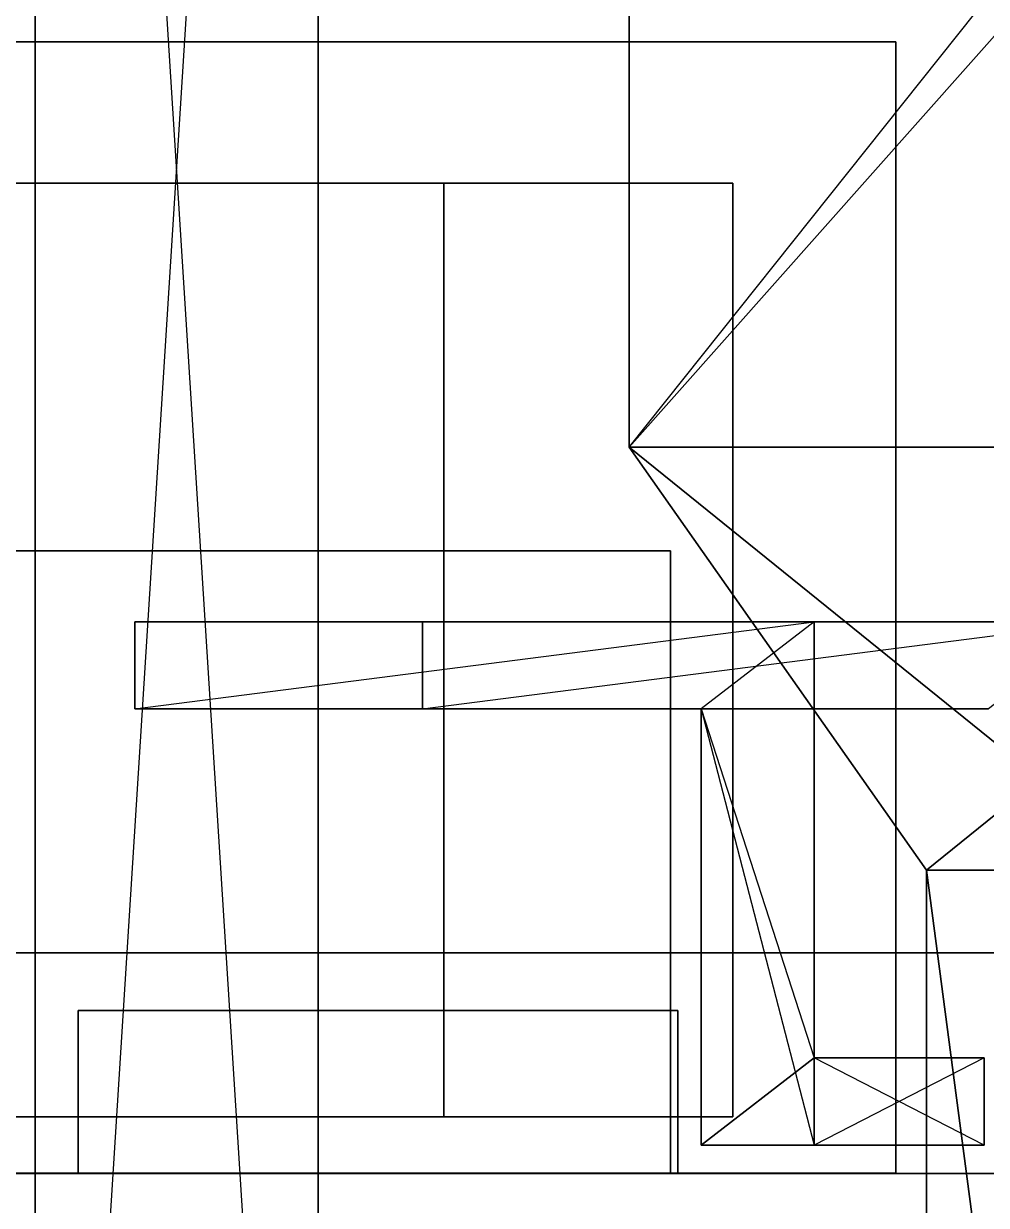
# Model space of a CAD drawing. Extents: x -2.5 to 50.3, y -2 to 6.5.
# Drawn here: x 7.857 to 9.558, y 0.443 to 2.532 of the extents above; entities that cross this region are included whole.
import ezdxf

# ---------------------------------------------------------------- set-up
doc = ezdxf.new("R2010")
doc.units = 0
doc.layers.add('UB3D', color=1, linetype='CONTINUOUS')

msp = doc.modelspace()

# ---------------------------------------------------------------- linework, layer by layer
at = {"layer": 'UB3D', "color": 254}
for points in [[(7.878, -1.683333, -41.906), (8.378, -1.683333, -41.906), (7.878, 6.233333, -41.906)], [(8.378, -1.683333, -41.906), (7.878, 6.233333, -41.906), (8.378, 6.233333, -41.906)], [(8.378, -1.683333, -41.406), (7.878, -1.683333, -41.406), (8.378, 6.233333, -41.406)], [(7.878, -1.683333, -41.406), (8.378, 6.233333, -41.406), (7.878, 6.233333, -41.406)], [(7.878, -1.683333, -41.406), (7.878, -1.683333, -41.906), (7.878, 6.233333, -41.406)], [(7.878, -1.683333, -41.906), (7.878, 6.233333, -41.406), (7.878, 6.233333, -41.906)], [(7.878, -1.683333, -44.446), (8.378, -1.683333, -44.446), (7.878, 6.233333, -44.446)], [(8.378, -1.683333, -44.446), (7.878, 6.233333, -44.446), (8.378, 6.233333, -44.446)], [(8.378, -1.683333, -43.946), (7.878, -1.683333, -43.946), (8.378, 6.233333, -43.946)], [(7.878, -1.683333, -43.946), (8.378, 6.233333, -43.946), (7.878, 6.233333, -43.946)], [(7.878, -1.683333, -43.946), (7.878, -1.683333, -44.446), (7.878, 6.233333, -43.946)], [(7.878, -1.683333, -44.446), (7.878, 6.233333, -43.946), (7.878, 6.233333, -44.446)], [(8.378, -1.683333, -41.906), (8.378, -1.683333, -41.406), (8.378, 6.233333, -41.906)], [(8.378, -1.683333, -41.406), (8.378, 6.233333, -41.906), (8.378, 6.233333, -41.406)], [(8.378, -1.683333, -44.446), (8.378, -1.683333, -43.946), (8.378, 6.233333, -44.446)], [(8.378, -1.683333, -43.946), (8.378, 6.233333, -44.446), (8.378, 6.233333, -43.946)], [(8.927, 1.783375, -51.716), (10.377, 1.783375, -51.716), (8.927, 3.605, -51.716)], [(10.377, 1.783375, -51.716), (8.927, 3.605, -51.716), (10.377, 3.605, -51.716)], [(8.927, 1.783375, -51.716), (8.927, 3.418166, -51.916), (8.927, 3.605, -51.716)], [(10.377, 1.783375, -59.536), (8.927, 1.783375, -59.536), (10.377, 3.605, -59.536)], [(8.927, 1.783375, -59.536), (10.377, 3.605, -59.536), (8.927, 3.605, -59.536)], [(8.927, 1.783375, -59.536), (8.927, 1.783375, -59.336), (8.927, 3.605, -59.536)], [(8.927, 1.783375, -59.336), (8.927, 3.605, -59.536), (8.927, 3.418166, -59.336)], [(8.927, 3.418166, -51.916), (10.377, 3.418166, -51.916), (8.927, 1.783375, -51.916)], [(10.377, 3.418166, -51.916), (8.927, 1.783375, -51.916), (10.377, 1.783375, -51.916)], [(8.927, 1.783375, -51.916), (8.927, 1.783375, -51.716), (8.927, 3.418166, -51.916)], [(10.377, 3.418166, -59.336), (8.927, 3.418166, -59.336), (10.377, 1.783375, -59.336)], [(8.927, 3.418166, -59.336), (10.377, 1.783375, -59.336), (8.927, 1.783375, -59.336)], [(9.452, 1.036041, -51.716), (9.852, 1.036041, -51.716), (8.927, 1.783375, -51.716)], [(9.852, 1.036041, -51.716), (8.927, 1.783375, -51.716), (10.377, 1.783375, -51.716)], [(8.927, 1.783375, -51.916), (10.377, 1.783375, -51.916), (9.452, 1.036041, -51.916)], [(9.452, 1.036041, -51.916), (9.452, 1.036041, -51.716), (8.927, 1.783375, -51.916)], [(9.452, 1.036041, -51.716), (8.927, 1.783375, -51.916), (8.927, 1.783375, -51.716)], [(9.452, 1.036041, -59.536), (10.377, 1.783375, -59.536), (8.927, 1.783375, -59.536)], [(10.377, 1.783375, -59.336), (8.927, 1.783375, -59.336), (9.852, 1.036041, -59.336)], [(8.927, 1.783375, -59.336), (9.852, 1.036041, -59.336), (9.452, 1.036041, -59.336)], [(9.452, 1.036041, -59.536), (9.452, 1.036041, -59.336), (8.927, 1.783375, -59.536)], [(9.452, 1.036041, -59.336), (8.927, 1.783375, -59.536), (8.927, 1.783375, -59.336)], [(10.377, 1.783375, -51.916), (9.452, 1.036041, -51.916), (9.852, 1.036041, -51.916)], [(9.852, 1.036041, -59.536), (9.452, 1.036041, -59.536), (10.377, 1.783375, -59.536)], [(8.054, 1.320833, -5.559999), (8.054, 1.320833, -5.108001), (8.054, 1.475, -5.559999)], [(8.054, 1.320833, -5.108001), (8.054, 1.475, -5.559999), (8.054, 1.475, -5.108001)], [(8.054, 1.475, -5.559999), (8.054, 1.475, -5.108001), (9.254, 1.475, -5.559999)], [(8.054, 1.475, -5.108001), (9.254, 1.475, -5.559999), (9.254, 1.475, -5.108001)], [(9.254, 1.475, -5.559999), (9.054, 1.320833, -5.559999), (8.054, 1.320833, -5.559999)], [(9.054, 1.320833, -5.559999), (8.054, 1.320833, -5.559999), (9.254, 1.475, -5.559999)], [(8.054, 1.320833, -5.559999), (9.254, 1.475, -5.559999), (8.054, 1.475, -5.559999)], [(9.254, 1.475, -5.559999), (8.054, 1.475, -5.559999), (8.054, 1.320833, -5.559999)], [(9.254, 1.475, -5.108001), (9.054, 1.320833, -5.108001), (8.054, 1.320833, -5.108001)], [(9.054, 1.320833, -5.108001), (8.054, 1.320833, -5.108001), (9.254, 1.475, -5.108001)], [(8.054, 1.320833, -5.108001), (9.254, 1.475, -5.108001), (8.054, 1.475, -5.108001)], [(9.254, 1.475, -5.108001), (8.054, 1.475, -5.108001), (8.054, 1.320833, -5.108001)], [(8.054, 1.320833, -6.829999), (8.054, 1.320833, -6.378001), (8.054, 1.475, -6.829999)], [(8.054, 1.320833, -6.378001), (8.054, 1.475, -6.829999), (8.054, 1.475, -6.378001)], [(8.054, 1.475, -6.829999), (8.054, 1.475, -6.378001), (9.254, 1.475, -6.829999)], [(8.054, 1.475, -6.378001), (9.254, 1.475, -6.829999), (9.254, 1.475, -6.378001)], [(9.254, 1.475, -6.829999), (9.054, 1.320833, -6.829999), (8.054, 1.320833, -6.829999)], [(9.054, 1.320833, -6.829999), (8.054, 1.320833, -6.829999), (9.254, 1.475, -6.829999)], [(8.054, 1.320833, -6.829999), (9.254, 1.475, -6.829999), (8.054, 1.475, -6.829999)], [(9.254, 1.475, -6.829999), (8.054, 1.475, -6.829999), (8.054, 1.320833, -6.829999)], [(9.254, 1.475, -6.378001), (9.054, 1.320833, -6.378001), (8.054, 1.320833, -6.378001)], [(9.054, 1.320833, -6.378001), (8.054, 1.320833, -6.378001), (9.254, 1.475, -6.378001)], [(8.054, 1.320833, -6.378001), (9.254, 1.475, -6.378001), (8.054, 1.475, -6.378001)], [(9.254, 1.475, -6.378001), (8.054, 1.475, -6.378001), (8.054, 1.320833, -6.378001)], [(8.054, 1.320833, -8.099999), (8.054, 1.320833, -7.648001), (8.054, 1.475, -8.099999)], [(8.054, 1.320833, -7.648001), (8.054, 1.475, -8.099999), (8.054, 1.475, -7.648001)], [(8.054, 1.475, -8.099999), (8.054, 1.475, -7.648001), (9.254, 1.475, -8.099999)], [(8.054, 1.475, -7.648001), (9.254, 1.475, -8.099999), (9.254, 1.475, -7.648001)], [(9.254, 1.475, -8.099999), (9.054, 1.320833, -8.099999), (8.054, 1.320833, -8.099999)], [(9.054, 1.320833, -8.099999), (8.054, 1.320833, -8.099999), (9.254, 1.475, -8.099999)], [(8.054, 1.320833, -8.099999), (9.254, 1.475, -8.099999), (8.054, 1.475, -8.099999)], [(9.254, 1.475, -8.099999), (8.054, 1.475, -8.099999), (8.054, 1.320833, -8.099999)], [(9.254, 1.475, -7.648001), (9.054, 1.320833, -7.648001), (8.054, 1.320833, -7.648001)], [(9.054, 1.320833, -7.648001), (8.054, 1.320833, -7.648001), (9.254, 1.475, -7.648001)], [(8.054, 1.320833, -7.648001), (9.254, 1.475, -7.648001), (8.054, 1.475, -7.648001)], [(9.254, 1.475, -7.648001), (8.054, 1.475, -7.648001), (8.054, 1.320833, -7.648001)], [(8.054, 1.320833, -9.369999), (8.054, 1.320833, -8.918001), (8.054, 1.475, -9.369999)], [(8.054, 1.320833, -8.918001), (8.054, 1.475, -9.369999), (8.054, 1.475, -8.918001)], [(8.054, 1.475, -9.369999), (8.054, 1.475, -8.918001), (9.254, 1.475, -9.369999)], [(8.054, 1.475, -8.918001), (9.254, 1.475, -9.369999), (9.254, 1.475, -8.918001)], [(9.254, 1.475, -9.369999), (9.054, 1.320833, -9.369999), (8.054, 1.320833, -9.369999)], [(9.054, 1.320833, -9.369999), (8.054, 1.320833, -9.369999), (9.254, 1.475, -9.369999)], [(8.054, 1.320833, -9.369999), (9.254, 1.475, -9.369999), (8.054, 1.475, -9.369999)], [(9.254, 1.475, -9.369999), (8.054, 1.475, -9.369999), (8.054, 1.320833, -9.369999)], [(9.254, 1.475, -8.918001), (9.054, 1.320833, -8.918001), (8.054, 1.320833, -8.918001)], [(9.054, 1.320833, -8.918001), (8.054, 1.320833, -8.918001), (9.254, 1.475, -8.918001)], [(8.054, 1.320833, -8.918001), (9.254, 1.475, -8.918001), (8.054, 1.475, -8.918001)], [(9.254, 1.475, -8.918001), (8.054, 1.475, -8.918001), (8.054, 1.320833, -8.918001)], [(8.054, 1.320833, -10.639999), (8.054, 1.320833, -10.188001), (8.054, 1.475, -10.639999)], [(8.054, 1.320833, -10.188001), (8.054, 1.475, -10.639999), (8.054, 1.475, -10.188001)], [(8.054, 1.475, -10.639999), (8.054, 1.475, -10.188001), (9.254, 1.475, -10.639999)], [(8.054, 1.475, -10.188001), (9.254, 1.475, -10.639999), (9.254, 1.475, -10.188001)], [(9.254, 1.475, -10.639999), (9.054, 1.320833, -10.639999), (8.054, 1.320833, -10.639999)], [(9.054, 1.320833, -10.639999), (8.054, 1.320833, -10.639999), (9.254, 1.475, -10.639999)], [(8.054, 1.320833, -10.639999), (9.254, 1.475, -10.639999), (8.054, 1.475, -10.639999)], [(9.254, 1.475, -10.639999), (8.054, 1.475, -10.639999), (8.054, 1.320833, -10.639999)], [(9.254, 1.475, -10.188001), (9.054, 1.320833, -10.188001), (8.054, 1.320833, -10.188001)], [(9.054, 1.320833, -10.188001), (8.054, 1.320833, -10.188001), (9.254, 1.475, -10.188001)], [(8.054, 1.320833, -10.188001), (9.254, 1.475, -10.188001), (8.054, 1.475, -10.188001)], [(9.254, 1.475, -10.188001), (8.054, 1.475, -10.188001), (8.054, 1.320833, -10.188001)], [(8.054, 1.320833, -11.909999), (8.054, 1.320833, -11.458001), (8.054, 1.475, -11.909999)], [(8.054, 1.320833, -11.458001), (8.054, 1.475, -11.909999), (8.054, 1.475, -11.458001)], [(8.054, 1.475, -11.909999), (8.054, 1.475, -11.458001), (9.254, 1.475, -11.909999)], [(8.054, 1.475, -11.458001), (9.254, 1.475, -11.909999), (9.254, 1.475, -11.458001)], [(9.254, 1.475, -11.909999), (9.054, 1.320833, -11.909999), (8.054, 1.320833, -11.909999)], [(9.054, 1.320833, -11.909999), (8.054, 1.320833, -11.909999), (9.254, 1.475, -11.909999)], [(8.054, 1.320833, -11.909999), (9.254, 1.475, -11.909999), (8.054, 1.475, -11.909999)], [(9.254, 1.475, -11.909999), (8.054, 1.475, -11.909999), (8.054, 1.320833, -11.909999)], [(9.254, 1.475, -11.458001), (9.054, 1.320833, -11.458001), (8.054, 1.320833, -11.458001)], [(9.054, 1.320833, -11.458001), (8.054, 1.320833, -11.458001), (9.254, 1.475, -11.458001)], [(8.054, 1.320833, -11.458001), (9.254, 1.475, -11.458001), (8.054, 1.475, -11.458001)], [(9.254, 1.475, -11.458001), (8.054, 1.475, -11.458001), (8.054, 1.320833, -11.458001)], [(8.054, 1.320833, -13.179999), (8.054, 1.320833, -12.728001), (8.054, 1.475, -13.179999)], [(8.054, 1.320833, -12.728001), (8.054, 1.475, -13.179999), (8.054, 1.475, -12.728001)], [(8.054, 1.475, -13.179999), (8.054, 1.475, -12.728001), (9.254, 1.475, -13.179999)], [(8.054, 1.475, -12.728001), (9.254, 1.475, -13.179999), (9.254, 1.475, -12.728001)], [(9.254, 1.475, -13.179999), (9.054, 1.320833, -13.179999), (8.054, 1.320833, -13.179999)], [(9.054, 1.320833, -13.179999), (8.054, 1.320833, -13.179999), (9.254, 1.475, -13.179999)], [(8.054, 1.320833, -13.179999), (9.254, 1.475, -13.179999), (8.054, 1.475, -13.179999)], [(9.254, 1.475, -13.179999), (8.054, 1.475, -13.179999), (8.054, 1.320833, -13.179999)], [(9.254, 1.475, -12.728001), (9.054, 1.320833, -12.728001), (8.054, 1.320833, -12.728001)], [(9.054, 1.320833, -12.728001), (8.054, 1.320833, -12.728001), (9.254, 1.475, -12.728001)], [(8.054, 1.320833, -12.728001), (9.254, 1.475, -12.728001), (8.054, 1.475, -12.728001)], [(9.254, 1.475, -12.728001), (8.054, 1.475, -12.728001), (8.054, 1.320833, -12.728001)], [(8.562, 1.320833, -31.496999), (8.562, 1.320833, -31.045001), (8.562, 1.475, -31.496999)], [(8.562, 1.320833, -31.045001), (8.562, 1.475, -31.496999), (8.562, 1.475, -31.045001)], [(8.562, 1.475, -31.496999), (8.562, 1.475, -31.045001), (9.762, 1.475, -31.496999)], [(8.562, 1.475, -31.045001), (9.762, 1.475, -31.496999), (9.762, 1.475, -31.045001)], [(9.762, 1.475, -31.496999), (9.562, 1.320833, -31.496999), (8.562, 1.320833, -31.496999)], [(9.562, 1.320833, -31.496999), (8.562, 1.320833, -31.496999), (9.762, 1.475, -31.496999)], [(8.562, 1.320833, -31.496999), (9.762, 1.475, -31.496999), (8.562, 1.475, -31.496999)], [(9.762, 1.475, -31.496999), (8.562, 1.475, -31.496999), (8.562, 1.320833, -31.496999)], [(9.762, 1.475, -31.045001), (9.562, 1.320833, -31.045001), (8.562, 1.320833, -31.045001)], [(9.562, 1.320833, -31.045001), (8.562, 1.320833, -31.045001), (9.762, 1.475, -31.045001)], [(8.562, 1.320833, -31.045001), (9.762, 1.475, -31.045001), (8.562, 1.475, -31.045001)], [(9.762, 1.475, -31.045001), (8.562, 1.475, -31.045001), (8.562, 1.320833, -31.045001)], [(8.562, 1.320833, -27.686999), (8.562, 1.320833, -27.235001), (8.562, 1.475, -27.686999)], [(8.562, 1.320833, -27.235001), (8.562, 1.475, -27.686999), (8.562, 1.475, -27.235001)], [(8.562, 1.475, -27.686999), (8.562, 1.475, -27.235001), (9.762, 1.475, -27.686999)], [(8.562, 1.475, -27.235001), (9.762, 1.475, -27.686999), (9.762, 1.475, -27.235001)], [(9.762, 1.475, -27.686999), (9.562, 1.320833, -27.686999), (8.562, 1.320833, -27.686999)], [(9.562, 1.320833, -27.686999), (8.562, 1.320833, -27.686999), (9.762, 1.475, -27.686999)], [(8.562, 1.320833, -27.686999), (9.762, 1.475, -27.686999), (8.562, 1.475, -27.686999)], [(9.762, 1.475, -27.686999), (8.562, 1.475, -27.686999), (8.562, 1.320833, -27.686999)], [(9.762, 1.475, -27.235001), (9.562, 1.320833, -27.235001), (8.562, 1.320833, -27.235001)], [(9.562, 1.320833, -27.235001), (8.562, 1.320833, -27.235001), (9.762, 1.475, -27.235001)], [(8.562, 1.320833, -27.235001), (9.762, 1.475, -27.235001), (8.562, 1.475, -27.235001)], [(9.762, 1.475, -27.235001), (8.562, 1.475, -27.235001), (8.562, 1.320833, -27.235001)], [(8.562, 1.320833, -28.956999), (8.562, 1.320833, -28.505001), (8.562, 1.475, -28.956999)], [(8.562, 1.320833, -28.505001), (8.562, 1.475, -28.956999), (8.562, 1.475, -28.505001)], [(8.562, 1.475, -28.956999), (8.562, 1.475, -28.505001), (9.762, 1.475, -28.956999)], [(8.562, 1.475, -28.505001), (9.762, 1.475, -28.956999), (9.762, 1.475, -28.505001)], [(9.762, 1.475, -28.956999), (9.562, 1.320833, -28.956999), (8.562, 1.320833, -28.956999)], [(9.562, 1.320833, -28.956999), (8.562, 1.320833, -28.956999), (9.762, 1.475, -28.956999)], [(8.562, 1.320833, -28.956999), (9.762, 1.475, -28.956999), (8.562, 1.475, -28.956999)], [(9.762, 1.475, -28.956999), (8.562, 1.475, -28.956999), (8.562, 1.320833, -28.956999)], [(9.762, 1.475, -28.505001), (9.562, 1.320833, -28.505001), (8.562, 1.320833, -28.505001)], [(9.562, 1.320833, -28.505001), (8.562, 1.320833, -28.505001), (9.762, 1.475, -28.505001)], [(8.562, 1.320833, -28.505001), (9.762, 1.475, -28.505001), (8.562, 1.475, -28.505001)], [(9.762, 1.475, -28.505001), (8.562, 1.475, -28.505001), (8.562, 1.320833, -28.505001)], [(8.562, 1.320833, -30.226999), (8.562, 1.320833, -29.775001), (8.562, 1.475, -30.226999)], [(8.562, 1.320833, -29.775001), (8.562, 1.475, -30.226999), (8.562, 1.475, -29.775001)], [(8.562, 1.475, -30.226999), (8.562, 1.475, -29.775001), (9.762, 1.475, -30.226999)], [(8.562, 1.475, -29.775001), (9.762, 1.475, -30.226999), (9.762, 1.475, -29.775001)], [(9.762, 1.475, -30.226999), (9.562, 1.320833, -30.226999), (8.562, 1.320833, -30.226999)], [(9.562, 1.320833, -30.226999), (8.562, 1.320833, -30.226999), (9.762, 1.475, -30.226999)], [(8.562, 1.320833, -30.226999), (9.762, 1.475, -30.226999), (8.562, 1.475, -30.226999)], [(9.762, 1.475, -30.226999), (8.562, 1.475, -30.226999), (8.562, 1.320833, -30.226999)], [(9.762, 1.475, -29.775001), (9.562, 1.320833, -29.775001), (8.562, 1.320833, -29.775001)], [(9.562, 1.320833, -29.775001), (8.562, 1.320833, -29.775001), (9.762, 1.475, -29.775001)], [(8.562, 1.320833, -29.775001), (9.762, 1.475, -29.775001), (8.562, 1.475, -29.775001)], [(9.762, 1.475, -29.775001), (8.562, 1.475, -29.775001), (8.562, 1.320833, -29.775001)], [(8.562, 1.320833, -35.306999), (8.562, 1.320833, -34.855001), (8.562, 1.475, -35.306999)], [(8.562, 1.320833, -34.855001), (8.562, 1.475, -35.306999), (8.562, 1.475, -34.855001)], [(8.562, 1.475, -35.306999), (8.562, 1.475, -34.855001), (9.762, 1.475, -35.306999)], [(8.562, 1.475, -34.855001), (9.762, 1.475, -35.306999), (9.762, 1.475, -34.855001)], [(9.762, 1.475, -35.306999), (9.562, 1.320833, -35.306999), (8.562, 1.320833, -35.306999)], [(9.562, 1.320833, -35.306999), (8.562, 1.320833, -35.306999), (9.762, 1.475, -35.306999)], [(8.562, 1.320833, -35.306999), (9.762, 1.475, -35.306999), (8.562, 1.475, -35.306999)], [(9.762, 1.475, -35.306999), (8.562, 1.475, -35.306999), (8.562, 1.320833, -35.306999)], [(9.762, 1.475, -34.855001), (9.562, 1.320833, -34.855001), (8.562, 1.320833, -34.855001)], [(9.562, 1.320833, -34.855001), (8.562, 1.320833, -34.855001), (9.762, 1.475, -34.855001)], [(8.562, 1.320833, -34.855001), (9.762, 1.475, -34.855001), (8.562, 1.475, -34.855001)], [(9.762, 1.475, -34.855001), (8.562, 1.475, -34.855001), (8.562, 1.320833, -34.855001)], [(8.562, 1.320833, -32.766999), (8.562, 1.320833, -32.315001), (8.562, 1.475, -32.766999)], [(8.562, 1.320833, -32.315001), (8.562, 1.475, -32.766999), (8.562, 1.475, -32.315001)], [(8.562, 1.475, -32.766999), (8.562, 1.475, -32.315001), (9.762, 1.475, -32.766999)], [(8.562, 1.475, -32.315001), (9.762, 1.475, -32.766999), (9.762, 1.475, -32.315001)], [(9.762, 1.475, -32.766999), (9.562, 1.320833, -32.766999), (8.562, 1.320833, -32.766999)], [(9.562, 1.320833, -32.766999), (8.562, 1.320833, -32.766999), (9.762, 1.475, -32.766999)], [(8.562, 1.320833, -32.766999), (9.762, 1.475, -32.766999), (8.562, 1.475, -32.766999)], [(9.762, 1.475, -32.766999), (8.562, 1.475, -32.766999), (8.562, 1.320833, -32.766999)], [(9.762, 1.475, -32.315001), (9.562, 1.320833, -32.315001), (8.562, 1.320833, -32.315001)], [(9.562, 1.320833, -32.315001), (8.562, 1.320833, -32.315001), (9.762, 1.475, -32.315001)], [(8.562, 1.320833, -32.315001), (9.762, 1.475, -32.315001), (8.562, 1.475, -32.315001)], [(9.762, 1.475, -32.315001), (8.562, 1.475, -32.315001), (8.562, 1.320833, -32.315001)], [(8.562, 1.320833, -34.036999), (8.562, 1.320833, -33.585001), (8.562, 1.475, -34.036999)], [(8.562, 1.320833, -33.585001), (8.562, 1.475, -34.036999), (8.562, 1.475, -33.585001)], [(8.562, 1.475, -34.036999), (8.562, 1.475, -33.585001), (9.762, 1.475, -34.036999)], [(8.562, 1.475, -33.585001), (9.762, 1.475, -34.036999), (9.762, 1.475, -33.585001)], [(9.762, 1.475, -34.036999), (9.562, 1.320833, -34.036999), (8.562, 1.320833, -34.036999)], [(9.562, 1.320833, -34.036999), (8.562, 1.320833, -34.036999), (9.762, 1.475, -34.036999)], [(8.562, 1.320833, -34.036999), (9.762, 1.475, -34.036999), (8.562, 1.475, -34.036999)], [(9.762, 1.475, -34.036999), (8.562, 1.475, -34.036999), (8.562, 1.320833, -34.036999)], [(9.762, 1.475, -33.585001), (9.562, 1.320833, -33.585001), (8.562, 1.320833, -33.585001)], [(9.562, 1.320833, -33.585001), (8.562, 1.320833, -33.585001), (9.762, 1.475, -33.585001)], [(8.562, 1.320833, -33.585001), (9.762, 1.475, -33.585001), (8.562, 1.475, -33.585001)], [(9.762, 1.475, -33.585001), (8.562, 1.475, -33.585001), (8.562, 1.320833, -33.585001)], [(9.054, 1.320833, -5.559999), (9.254, 0.704166, -5.559999), (9.254, 1.475, -5.559999)], [(9.254, 0.704166, -5.559999), (9.254, 1.475, -5.559999), (9.054, 1.320833, -5.559999)], [(9.054, 1.320833, -5.108001), (9.254, 0.704166, -5.108001), (9.254, 1.475, -5.108001)], [(9.254, 0.704166, -5.108001), (9.254, 1.475, -5.108001), (9.054, 1.320833, -5.108001)], [(9.054, 1.320833, -6.829999), (9.254, 0.704166, -6.829999), (9.254, 1.475, -6.829999)], [(9.254, 0.704166, -6.829999), (9.254, 1.475, -6.829999), (9.054, 1.320833, -6.829999)], [(9.054, 1.320833, -6.378001), (9.254, 0.704166, -6.378001), (9.254, 1.475, -6.378001)], [(9.254, 0.704166, -6.378001), (9.254, 1.475, -6.378001), (9.054, 1.320833, -6.378001)], [(9.054, 1.320833, -8.099999), (9.254, 0.704166, -8.099999), (9.254, 1.475, -8.099999)], [(9.254, 0.704166, -8.099999), (9.254, 1.475, -8.099999), (9.054, 1.320833, -8.099999)], [(9.054, 1.320833, -7.648001), (9.254, 0.704166, -7.648001), (9.254, 1.475, -7.648001)], [(9.254, 0.704166, -7.648001), (9.254, 1.475, -7.648001), (9.054, 1.320833, -7.648001)], [(9.054, 1.320833, -9.369999), (9.254, 0.704166, -9.369999), (9.254, 1.475, -9.369999)], [(9.254, 0.704166, -9.369999), (9.254, 1.475, -9.369999), (9.054, 1.320833, -9.369999)], [(9.054, 1.320833, -8.918001), (9.254, 0.704166, -8.918001), (9.254, 1.475, -8.918001)], [(9.254, 0.704166, -8.918001), (9.254, 1.475, -8.918001), (9.054, 1.320833, -8.918001)], [(9.054, 1.320833, -10.639999), (9.254, 0.704166, -10.639999), (9.254, 1.475, -10.639999)], [(9.254, 0.704166, -10.639999), (9.254, 1.475, -10.639999), (9.054, 1.320833, -10.639999)], [(9.054, 1.320833, -10.188001), (9.254, 0.704166, -10.188001), (9.254, 1.475, -10.188001)], [(9.254, 0.704166, -10.188001), (9.254, 1.475, -10.188001), (9.054, 1.320833, -10.188001)], [(9.054, 1.320833, -11.909999), (9.254, 0.704166, -11.909999), (9.254, 1.475, -11.909999)], [(9.254, 0.704166, -11.909999), (9.254, 1.475, -11.909999), (9.054, 1.320833, -11.909999)], [(9.054, 1.320833, -11.458001), (9.254, 0.704166, -11.458001), (9.254, 1.475, -11.458001)], [(9.254, 0.704166, -11.458001), (9.254, 1.475, -11.458001), (9.054, 1.320833, -11.458001)], [(9.054, 1.320833, -13.179999), (9.254, 0.704166, -13.179999), (9.254, 1.475, -13.179999)], [(9.254, 0.704166, -13.179999), (9.254, 1.475, -13.179999), (9.054, 1.320833, -13.179999)], [(9.054, 1.320833, -12.728001), (9.254, 0.704166, -12.728001), (9.254, 1.475, -12.728001)], [(9.254, 0.704166, -12.728001), (9.254, 1.475, -12.728001), (9.054, 1.320833, -12.728001)], [(9.254, 1.475, -5.559999), (9.254, 1.475, -5.108001), (9.254, 0.704166, -5.559999)], [(9.254, 1.475, -5.108001), (9.254, 0.704166, -5.559999), (9.254, 0.704166, -5.108001)], [(9.254, 1.475, -6.829999), (9.254, 1.475, -6.378001), (9.254, 0.704166, -6.829999)], [(9.254, 1.475, -6.378001), (9.254, 0.704166, -6.829999), (9.254, 0.704166, -6.378001)], [(9.254, 1.475, -8.099999), (9.254, 1.475, -7.648001), (9.254, 0.704166, -8.099999)], [(9.254, 1.475, -7.648001), (9.254, 0.704166, -8.099999), (9.254, 0.704166, -7.648001)], [(9.254, 1.475, -9.369999), (9.254, 1.475, -8.918001), (9.254, 0.704166, -9.369999)], [(9.254, 1.475, -8.918001), (9.254, 0.704166, -9.369999), (9.254, 0.704166, -8.918001)], [(9.254, 1.475, -10.639999), (9.254, 1.475, -10.188001), (9.254, 0.704166, -10.639999)], [(9.254, 1.475, -10.188001), (9.254, 0.704166, -10.639999), (9.254, 0.704166, -10.188001)], [(9.254, 1.475, -11.909999), (9.254, 1.475, -11.458001), (9.254, 0.704166, -11.909999)], [(9.254, 1.475, -11.458001), (9.254, 0.704166, -11.909999), (9.254, 0.704166, -11.458001)], [(9.254, 1.475, -13.179999), (9.254, 1.475, -12.728001), (9.254, 0.704166, -13.179999)], [(9.254, 1.475, -12.728001), (9.254, 0.704166, -13.179999), (9.254, 0.704166, -12.728001)], [(9.054, 1.320833, -5.559999), (9.054, 1.320833, -5.108001), (8.054, 1.320833, -5.559999)], [(9.054, 1.320833, -5.108001), (8.054, 1.320833, -5.559999), (8.054, 1.320833, -5.108001)], [(9.054, 1.320833, -6.829999), (9.054, 1.320833, -6.378001), (8.054, 1.320833, -6.829999)], [(9.054, 1.320833, -6.378001), (8.054, 1.320833, -6.829999), (8.054, 1.320833, -6.378001)], [(9.054, 1.320833, -8.099999), (9.054, 1.320833, -7.648001), (8.054, 1.320833, -8.099999)], [(9.054, 1.320833, -7.648001), (8.054, 1.320833, -8.099999), (8.054, 1.320833, -7.648001)], [(9.054, 1.320833, -9.369999), (9.054, 1.320833, -8.918001), (8.054, 1.320833, -9.369999)], [(9.054, 1.320833, -8.918001), (8.054, 1.320833, -9.369999), (8.054, 1.320833, -8.918001)], [(9.054, 1.320833, -10.639999), (9.054, 1.320833, -10.188001), (8.054, 1.320833, -10.639999)], [(9.054, 1.320833, -10.188001), (8.054, 1.320833, -10.639999), (8.054, 1.320833, -10.188001)], [(9.054, 1.320833, -11.909999), (9.054, 1.320833, -11.458001), (8.054, 1.320833, -11.909999)], [(9.054, 1.320833, -11.458001), (8.054, 1.320833, -11.909999), (8.054, 1.320833, -11.458001)], [(9.054, 1.320833, -13.179999), (9.054, 1.320833, -12.728001), (8.054, 1.320833, -13.179999)], [(9.054, 1.320833, -12.728001), (8.054, 1.320833, -13.179999), (8.054, 1.320833, -12.728001)], [(9.562, 1.320833, -31.496999), (9.562, 1.320833, -31.045001), (8.562, 1.320833, -31.496999)], [(9.562, 1.320833, -31.045001), (8.562, 1.320833, -31.496999), (8.562, 1.320833, -31.045001)], [(9.562, 1.320833, -27.686999), (9.562, 1.320833, -27.235001), (8.562, 1.320833, -27.686999)], [(9.562, 1.320833, -27.235001), (8.562, 1.320833, -27.686999), (8.562, 1.320833, -27.235001)], [(9.562, 1.320833, -28.956999), (9.562, 1.320833, -28.505001), (8.562, 1.320833, -28.956999)], [(9.562, 1.320833, -28.505001), (8.562, 1.320833, -28.956999), (8.562, 1.320833, -28.505001)], [(9.562, 1.320833, -30.226999), (9.562, 1.320833, -29.775001), (8.562, 1.320833, -30.226999)], [(9.562, 1.320833, -29.775001), (8.562, 1.320833, -30.226999), (8.562, 1.320833, -29.775001)], [(9.562, 1.320833, -35.306999), (9.562, 1.320833, -34.855001), (8.562, 1.320833, -35.306999)], [(9.562, 1.320833, -34.855001), (8.562, 1.320833, -35.306999), (8.562, 1.320833, -34.855001)], [(9.562, 1.320833, -32.766999), (9.562, 1.320833, -32.315001), (8.562, 1.320833, -32.766999)], [(9.562, 1.320833, -32.315001), (8.562, 1.320833, -32.766999), (8.562, 1.320833, -32.315001)], [(9.562, 1.320833, -34.036999), (9.562, 1.320833, -33.585001), (8.562, 1.320833, -34.036999)], [(9.562, 1.320833, -33.585001), (8.562, 1.320833, -34.036999), (8.562, 1.320833, -33.585001)], [(9.054, 0.55, -5.559999), (9.054, 0.55, -5.108001), (9.054, 1.320833, -5.559999)], [(9.054, 0.55, -5.108001), (9.054, 1.320833, -5.559999), (9.054, 1.320833, -5.108001)], [(9.254, 0.55, -5.559999), (9.054, 0.55, -5.559999), (9.054, 1.320833, -5.559999)], [(9.054, 0.55, -5.559999), (9.054, 1.320833, -5.559999), (9.254, 0.704166, -5.559999)], [(9.254, 0.704166, -5.108001), (9.054, 0.55, -5.108001), (9.054, 1.320833, -5.108001)], [(9.054, 0.55, -5.108001), (9.054, 1.320833, -5.108001), (9.254, 0.704166, -5.108001)], [(9.054, 0.55, -6.829999), (9.054, 0.55, -6.378001), (9.054, 1.320833, -6.829999)], [(9.054, 0.55, -6.378001), (9.054, 1.320833, -6.829999), (9.054, 1.320833, -6.378001)], [(9.254, 0.55, -6.829999), (9.054, 0.55, -6.829999), (9.054, 1.320833, -6.829999)], [(9.054, 0.55, -6.829999), (9.054, 1.320833, -6.829999), (9.254, 0.704166, -6.829999)], [(9.254, 0.704166, -6.378001), (9.054, 0.55, -6.378001), (9.054, 1.320833, -6.378001)], [(9.054, 0.55, -6.378001), (9.054, 1.320833, -6.378001), (9.254, 0.704166, -6.378001)], [(9.054, 0.55, -8.099999), (9.054, 0.55, -7.648001), (9.054, 1.320833, -8.099999)], [(9.054, 0.55, -7.648001), (9.054, 1.320833, -8.099999), (9.054, 1.320833, -7.648001)], [(9.254, 0.55, -8.099999), (9.054, 0.55, -8.099999), (9.054, 1.320833, -8.099999)], [(9.054, 0.55, -8.099999), (9.054, 1.320833, -8.099999), (9.254, 0.704166, -8.099999)], [(9.254, 0.704166, -7.648001), (9.054, 0.55, -7.648001), (9.054, 1.320833, -7.648001)], [(9.054, 0.55, -7.648001), (9.054, 1.320833, -7.648001), (9.254, 0.704166, -7.648001)], [(9.054, 0.55, -9.369999), (9.054, 0.55, -8.918001), (9.054, 1.320833, -9.369999)], [(9.054, 0.55, -8.918001), (9.054, 1.320833, -9.369999), (9.054, 1.320833, -8.918001)], [(9.254, 0.55, -9.369999), (9.054, 0.55, -9.369999), (9.054, 1.320833, -9.369999)], [(9.054, 0.55, -9.369999), (9.054, 1.320833, -9.369999), (9.254, 0.704166, -9.369999)], [(9.254, 0.704166, -8.918001), (9.054, 0.55, -8.918001), (9.054, 1.320833, -8.918001)], [(9.054, 0.55, -8.918001), (9.054, 1.320833, -8.918001), (9.254, 0.704166, -8.918001)], [(9.054, 0.55, -10.639999), (9.054, 0.55, -10.188001), (9.054, 1.320833, -10.639999)], [(9.054, 0.55, -10.188001), (9.054, 1.320833, -10.639999), (9.054, 1.320833, -10.188001)], [(9.254, 0.55, -10.639999), (9.054, 0.55, -10.639999), (9.054, 1.320833, -10.639999)], [(9.054, 0.55, -10.639999), (9.054, 1.320833, -10.639999), (9.254, 0.704166, -10.639999)], [(9.254, 0.704166, -10.188001), (9.054, 0.55, -10.188001), (9.054, 1.320833, -10.188001)], [(9.054, 0.55, -10.188001), (9.054, 1.320833, -10.188001), (9.254, 0.704166, -10.188001)], [(9.054, 0.55, -11.909999), (9.054, 0.55, -11.458001), (9.054, 1.320833, -11.909999)], [(9.054, 0.55, -11.458001), (9.054, 1.320833, -11.909999), (9.054, 1.320833, -11.458001)], [(9.254, 0.55, -11.909999), (9.054, 0.55, -11.909999), (9.054, 1.320833, -11.909999)], [(9.054, 0.55, -11.909999), (9.054, 1.320833, -11.909999), (9.254, 0.704166, -11.909999)], [(9.254, 0.704166, -11.458001), (9.054, 0.55, -11.458001), (9.054, 1.320833, -11.458001)], [(9.054, 0.55, -11.458001), (9.054, 1.320833, -11.458001), (9.254, 0.704166, -11.458001)], [(9.054, 0.55, -13.179999), (9.054, 0.55, -12.728001), (9.054, 1.320833, -13.179999)], [(9.054, 0.55, -12.728001), (9.054, 1.320833, -13.179999), (9.054, 1.320833, -12.728001)], [(9.254, 0.55, -13.179999), (9.054, 0.55, -13.179999), (9.054, 1.320833, -13.179999)], [(9.054, 0.55, -13.179999), (9.054, 1.320833, -13.179999), (9.254, 0.704166, -13.179999)], [(9.254, 0.704166, -12.728001), (9.054, 0.55, -12.728001), (9.054, 1.320833, -12.728001)], [(9.054, 0.55, -12.728001), (9.054, 1.320833, -12.728001), (9.254, 0.704166, -12.728001)], [(9.452, -2, -51.716), (9.852, -2, -51.716), (9.452, 1.036041, -51.716)], [(9.852, -2, -51.716), (9.452, 1.036041, -51.716), (9.852, 1.036041, -51.716)], [(9.452, 1.036041, -51.916), (9.852, 1.036041, -51.916), (9.452, -2, -51.916)], [(9.852, 1.036041, -51.916), (9.452, -2, -51.916), (9.852, -2, -51.916)], [(9.452, -2, -51.916), (9.452, -2, -51.716), (9.452, 1.036041, -51.916)], [(9.452, -2, -51.716), (9.452, 1.036041, -51.916), (9.452, 1.036041, -51.716)], [(9.852, -2, -59.536), (9.452, -2, -59.536), (9.852, 1.036041, -59.536)], [(9.452, -2, -59.536), (9.852, 1.036041, -59.536), (9.452, 1.036041, -59.536)], [(9.852, 1.036041, -59.336), (9.452, 1.036041, -59.336), (9.852, -2, -59.336)], [(9.452, 1.036041, -59.336), (9.852, -2, -59.336), (9.452, -2, -59.336)], [(9.452, -2, -59.536), (9.452, -2, -59.336), (9.452, 1.036041, -59.536)], [(9.452, -2, -59.336), (9.452, 1.036041, -59.536), (9.452, 1.036041, -59.336)], [(9.254, 0.704166, -5.559999), (9.254, 0.55, -5.559999), (9.054, 0.55, -5.559999)], [(9.254, 0.55, -5.108001), (9.254, 0.704166, -5.108001), (9.054, 0.55, -5.108001)], [(9.254, 0.704166, -6.829999), (9.254, 0.55, -6.829999), (9.054, 0.55, -6.829999)], [(9.254, 0.55, -6.378001), (9.254, 0.704166, -6.378001), (9.054, 0.55, -6.378001)], [(9.254, 0.704166, -8.099999), (9.254, 0.55, -8.099999), (9.054, 0.55, -8.099999)], [(9.254, 0.55, -7.648001), (9.254, 0.704166, -7.648001), (9.054, 0.55, -7.648001)], [(9.254, 0.704166, -9.369999), (9.254, 0.55, -9.369999), (9.054, 0.55, -9.369999)], [(9.254, 0.55, -8.918001), (9.254, 0.704166, -8.918001), (9.054, 0.55, -8.918001)], [(9.254, 0.704166, -10.639999), (9.254, 0.55, -10.639999), (9.054, 0.55, -10.639999)], [(9.254, 0.55, -10.188001), (9.254, 0.704166, -10.188001), (9.054, 0.55, -10.188001)], [(9.254, 0.704166, -11.909999), (9.254, 0.55, -11.909999), (9.054, 0.55, -11.909999)], [(9.254, 0.55, -11.458001), (9.254, 0.704166, -11.458001), (9.054, 0.55, -11.458001)], [(9.254, 0.704166, -13.179999), (9.254, 0.55, -13.179999), (9.054, 0.55, -13.179999)], [(9.254, 0.55, -12.728001), (9.254, 0.704166, -12.728001), (9.054, 0.55, -12.728001)], [(9.254, 0.704166, -5.559999), (9.254, 0.704166, -5.108001), (9.554, 0.704166, -5.559999)], [(9.254, 0.704166, -5.108001), (9.554, 0.704166, -5.559999), (9.554, 0.704166, -5.108001)], [(9.554, 0.704166, -5.559999), (9.554, 0.55, -5.559999), (9.254, 0.704166, -5.559999)], [(9.554, 0.55, -5.559999), (9.254, 0.704166, -5.559999), (9.254, 0.55, -5.559999)], [(9.554, 0.55, -5.108001), (9.554, 0.704166, -5.108001), (9.254, 0.55, -5.108001)], [(9.554, 0.704166, -5.108001), (9.254, 0.55, -5.108001), (9.254, 0.704166, -5.108001)], [(9.254, 0.704166, -6.829999), (9.254, 0.704166, -6.378001), (9.554, 0.704166, -6.829999)], [(9.254, 0.704166, -6.378001), (9.554, 0.704166, -6.829999), (9.554, 0.704166, -6.378001)], [(9.554, 0.704166, -6.829999), (9.554, 0.55, -6.829999), (9.254, 0.704166, -6.829999)], [(9.554, 0.55, -6.829999), (9.254, 0.704166, -6.829999), (9.254, 0.55, -6.829999)], [(9.554, 0.55, -6.378001), (9.554, 0.704166, -6.378001), (9.254, 0.55, -6.378001)], [(9.554, 0.704166, -6.378001), (9.254, 0.55, -6.378001), (9.254, 0.704166, -6.378001)], [(9.254, 0.704166, -8.099999), (9.254, 0.704166, -7.648001), (9.554, 0.704166, -8.099999)], [(9.254, 0.704166, -7.648001), (9.554, 0.704166, -8.099999), (9.554, 0.704166, -7.648001)], [(9.554, 0.704166, -8.099999), (9.554, 0.55, -8.099999), (9.254, 0.704166, -8.099999)], [(9.554, 0.55, -8.099999), (9.254, 0.704166, -8.099999), (9.254, 0.55, -8.099999)], [(9.554, 0.55, -7.648001), (9.554, 0.704166, -7.648001), (9.254, 0.55, -7.648001)], [(9.554, 0.704166, -7.648001), (9.254, 0.55, -7.648001), (9.254, 0.704166, -7.648001)], [(9.254, 0.704166, -9.369999), (9.254, 0.704166, -8.918001), (9.554, 0.704166, -9.369999)], [(9.254, 0.704166, -8.918001), (9.554, 0.704166, -9.369999), (9.554, 0.704166, -8.918001)], [(9.554, 0.704166, -9.369999), (9.554, 0.55, -9.369999), (9.254, 0.704166, -9.369999)], [(9.554, 0.55, -9.369999), (9.254, 0.704166, -9.369999), (9.254, 0.55, -9.369999)], [(9.554, 0.55, -8.918001), (9.554, 0.704166, -8.918001), (9.254, 0.55, -8.918001)], [(9.554, 0.704166, -8.918001), (9.254, 0.55, -8.918001), (9.254, 0.704166, -8.918001)], [(9.254, 0.704166, -10.639999), (9.254, 0.704166, -10.188001), (9.554, 0.704166, -10.639999)], [(9.254, 0.704166, -10.188001), (9.554, 0.704166, -10.639999), (9.554, 0.704166, -10.188001)], [(9.554, 0.704166, -10.639999), (9.554, 0.55, -10.639999), (9.254, 0.704166, -10.639999)], [(9.554, 0.55, -10.639999), (9.254, 0.704166, -10.639999), (9.254, 0.55, -10.639999)], [(9.554, 0.55, -10.188001), (9.554, 0.704166, -10.188001), (9.254, 0.55, -10.188001)], [(9.554, 0.704166, -10.188001), (9.254, 0.55, -10.188001), (9.254, 0.704166, -10.188001)], [(9.254, 0.704166, -11.909999), (9.254, 0.704166, -11.458001), (9.554, 0.704166, -11.909999)], [(9.254, 0.704166, -11.458001), (9.554, 0.704166, -11.909999), (9.554, 0.704166, -11.458001)], [(9.554, 0.704166, -11.909999), (9.554, 0.55, -11.909999), (9.254, 0.704166, -11.909999)], [(9.554, 0.55, -11.909999), (9.254, 0.704166, -11.909999), (9.254, 0.55, -11.909999)], [(9.554, 0.55, -11.458001), (9.554, 0.704166, -11.458001), (9.254, 0.55, -11.458001)], [(9.554, 0.704166, -11.458001), (9.254, 0.55, -11.458001), (9.254, 0.704166, -11.458001)], [(9.254, 0.704166, -13.179999), (9.254, 0.704166, -12.728001), (9.554, 0.704166, -13.179999)], [(9.254, 0.704166, -12.728001), (9.554, 0.704166, -13.179999), (9.554, 0.704166, -12.728001)], [(9.554, 0.704166, -13.179999), (9.554, 0.55, -13.179999), (9.254, 0.704166, -13.179999)], [(9.554, 0.55, -13.179999), (9.254, 0.704166, -13.179999), (9.254, 0.55, -13.179999)], [(9.554, 0.55, -12.728001), (9.554, 0.704166, -12.728001), (9.254, 0.55, -12.728001)], [(9.554, 0.704166, -12.728001), (9.254, 0.55, -12.728001), (9.254, 0.704166, -12.728001)], [(9.554, 0.704166, -5.559999), (9.554, 0.704166, -5.108001), (9.554, 0.55, -5.559999)], [(9.554, 0.704166, -5.108001), (9.554, 0.55, -5.559999), (9.554, 0.55, -5.108001)], [(9.554, 0.704166, -6.829999), (9.554, 0.704166, -6.378001), (9.554, 0.55, -6.829999)], [(9.554, 0.704166, -6.378001), (9.554, 0.55, -6.829999), (9.554, 0.55, -6.378001)], [(9.554, 0.704166, -8.099999), (9.554, 0.704166, -7.648001), (9.554, 0.55, -8.099999)], [(9.554, 0.704166, -7.648001), (9.554, 0.55, -8.099999), (9.554, 0.55, -7.648001)], [(9.554, 0.704166, -9.369999), (9.554, 0.704166, -8.918001), (9.554, 0.55, -9.369999)], [(9.554, 0.704166, -8.918001), (9.554, 0.55, -9.369999), (9.554, 0.55, -8.918001)], [(9.554, 0.704166, -10.639999), (9.554, 0.704166, -10.188001), (9.554, 0.55, -10.639999)], [(9.554, 0.704166, -10.188001), (9.554, 0.55, -10.639999), (9.554, 0.55, -10.188001)], [(9.554, 0.704166, -11.909999), (9.554, 0.704166, -11.458001), (9.554, 0.55, -11.909999)], [(9.554, 0.704166, -11.458001), (9.554, 0.55, -11.909999), (9.554, 0.55, -11.458001)], [(9.554, 0.704166, -13.179999), (9.554, 0.704166, -12.728001), (9.554, 0.55, -13.179999)], [(9.554, 0.704166, -12.728001), (9.554, 0.55, -13.179999), (9.554, 0.55, -12.728001)], [(9.554, 0.55, -5.559999), (9.554, 0.55, -5.108001), (9.054, 0.55, -5.559999)], [(9.554, 0.55, -5.108001), (9.054, 0.55, -5.559999), (9.054, 0.55, -5.108001)], [(9.554, 0.55, -6.829999), (9.554, 0.55, -6.378001), (9.054, 0.55, -6.829999)], [(9.554, 0.55, -6.378001), (9.054, 0.55, -6.829999), (9.054, 0.55, -6.378001)], [(9.554, 0.55, -8.099999), (9.554, 0.55, -7.648001), (9.054, 0.55, -8.099999)], [(9.554, 0.55, -7.648001), (9.054, 0.55, -8.099999), (9.054, 0.55, -7.648001)], [(9.554, 0.55, -9.369999), (9.554, 0.55, -8.918001), (9.054, 0.55, -9.369999)], [(9.554, 0.55, -8.918001), (9.054, 0.55, -9.369999), (9.054, 0.55, -8.918001)], [(9.554, 0.55, -10.639999), (9.554, 0.55, -10.188001), (9.054, 0.55, -10.639999)], [(9.554, 0.55, -10.188001), (9.054, 0.55, -10.639999), (9.054, 0.55, -10.188001)], [(9.554, 0.55, -11.909999), (9.554, 0.55, -11.458001), (9.054, 0.55, -11.909999)], [(9.554, 0.55, -11.458001), (9.054, 0.55, -11.909999), (9.054, 0.55, -11.458001)], [(9.554, 0.55, -13.179999), (9.554, 0.55, -12.728001), (9.054, 0.55, -13.179999)], [(9.554, 0.55, -12.728001), (9.054, 0.55, -13.179999), (9.054, 0.55, -12.728001)]]:
    msp.add_3dface(points, dxfattribs=at)
at = {"layer": 'UB3D', "color": 27}
for points in [[(2.56, 0.89, -51.69), (24.36, 0.89, -51.69), (24.36, 6.22, -51.69), (2.56, 6.22, -51.69)], [(24.36, 0.89, -59.56), (2.56, 0.89, -59.56), (2.56, 6.22, -59.56), (24.36, 6.22, -59.56)], [(9.398, 0.500101, -45.466), (4.318, 0.500101, -45.466), (4.318, 2.500101, -45.466), (9.398, 2.500101, -45.466)], [(4.318, 0.500101, -40.386), (9.398, 0.500101, -40.386), (9.398, 2.500101, -40.386), (4.318, 2.500101, -40.386)], [(4.318, 2.500101, -40.386), (4.318, 2.500101, -45.466), (9.398, 2.500101, -45.466)], [(4.318, 2.500101, -40.386), (9.398, 2.500101, -45.466), (9.398, 2.500101, -40.386)], [(4.318, 2.500101, -40.386), (9.398, 2.500101, -40.386), (4.318, 2.500101, -40.386)], [(9.398, 0.500101, -40.386), (9.398, 0.500101, -45.466), (9.398, 2.500101, -45.466), (9.398, 2.500101, -40.386)], [(8.6, 0.6, -13.51), (4.6, 0.6, -13.51), (4.6, 2.25, -13.51), (8.6, 2.25, -13.51)], [(4.6, 0.6, -4.76), (8.6, 0.6, -4.76), (8.6, 2.25, -4.76), (4.6, 2.25, -4.76)], [(8.6, 2.25, -4.76), (4.6, 2.25, -4.76), (4.6, 2.25, -13.51)], [(8.6, 2.25, -4.76), (4.6, 2.25, -13.51), (8.6, 2.25, -13.51)], [(5.11, 0.6, -26.89), (9.11, 0.6, -26.89), (9.11, 2.25, -26.89), (5.11, 2.25, -26.89)], [(9.11, 0.6, -35.64), (5.11, 0.6, -35.64), (5.11, 2.25, -35.64), (9.11, 2.25, -35.64)], [(5.11, 2.25, -35.64), (9.11, 2.25, -35.64), (9.11, 2.25, -26.89)], [(5.11, 2.25, -35.64), (9.11, 2.25, -26.89), (5.11, 2.25, -26.89)], [(8.6, 0.6, -4.76), (8.6, 0.6, -13.51), (8.6, 2.25, -13.51), (8.6, 2.25, -4.76)], [(8.6, 2.25, -4.76), (8.6, 2.25, -13.51), (8.6, 2.25, -4.76)], [(9.11, 0.6, -26.89), (9.11, 0.6, -35.64), (9.11, 2.25, -35.64), (9.11, 2.25, -26.89)], [(4.2, 0.500101, -18.11), (9, 0.500101, -18.11), (9, 1.600101, -18.11), (4.2, 1.600101, -18.11)], [(9, 0.500101, -21.51), (4.2, 0.500101, -21.51), (4.2, 1.600101, -21.51), (9, 1.600101, -21.51)], [(4.2, 1.600101, -21.51), (9, 1.600101, -21.51), (9, 1.600101, -18.11)], [(4.2, 1.600101, -21.51), (9, 1.600101, -18.11), (4.2, 1.600101, -18.11)], [(9, 0.500101, -18.11), (9, 0.500101, -21.51), (9, 1.600101, -21.51), (9, 1.600101, -18.11)], [(2.56, 0.89, -51.69), (24.36, 0.89, -51.69), (24.36, 0.89, -59.56)], [(2.56, 0.89, -51.69), (24.36, 0.89, -59.56), (2.56, 0.89, -59.56)], [(8.6, 0.6, -13.51), (4.6, 0.6, -13.51), (4.6, 0.6, -4.76)], [(8.6, 0.6, -13.51), (4.6, 0.6, -4.76), (8.6, 0.6, -4.76)], [(5.11, 0.6, -26.89), (9.11, 0.6, -26.89), (9.11, 0.6, -35.64)], [(5.11, 0.6, -26.89), (9.11, 0.6, -35.64), (5.11, 0.6, -35.64)], [(8.6, 0.6, -13.51), (8.6, 0.6, -4.76), (8.6, 0.6, -13.51)], [(4.2, 0.500101, -18.11), (9, 0.500101, -18.11), (9, 0.500101, -21.51)], [(4.2, 0.500101, -18.11), (9, 0.500101, -21.51), (4.2, 0.500101, -21.51)], [(9.398, 0.500101, -40.386), (9.398, 0.500101, -45.466), (4.318, 0.500101, -45.466)], [(9.398, 0.500101, -40.386), (4.318, 0.500101, -45.466), (4.318, 0.500101, -40.386)], [(9.398, 0.500101, -40.386), (4.318, 0.500101, -40.386), (9.398, 0.500101, -40.386)]]:
    msp.add_3dface(points, dxfattribs=at)
at = {"layer": 'UB3D', "color": 253}
for points in [[(7.954, 0.5, -21.512), (7.954, 0.5, -18.112), (7.954, 0.7877, -18.112), (7.954, 0.7877, -21.512)], [(7.954, 0.5, -18.112), (9.01276, 0.5, -18.112), (9.01276, 0.7877, -18.112), (7.954, 0.7877, -18.112)], [(9.01276, 0.5, -21.51), (7.954, 0.5, -21.512), (7.954, 0.7877, -21.512), (9.01276, 0.7877, -21.51)], [(9.01276, 0.7877, -21.51), (9.01276, 0.7877, -18.112), (7.954, 0.7877, -18.112)], [(9.01276, 0.7877, -21.51), (7.954, 0.7877, -18.112), (7.954, 0.7877, -21.512)], [(9.01276, 0.7877, -21.51), (7.954, 0.7877, -21.512), (9.01276, 0.7877, -21.51)], [(9.01276, 0.5, -18.112), (9.01276, 0.5, -21.51), (9.01276, 0.7877, -21.51), (9.01276, 0.7877, -18.112)], [(7.954, 0.5, -21.512), (7.954, 0.5, -18.112), (9.01276, 0.5, -18.112)], [(7.954, 0.5, -21.512), (9.01276, 0.5, -18.112), (9.01276, 0.5, -21.51)], [(7.954, 0.5, -21.512), (9.01276, 0.5, -21.51), (7.954, 0.5, -21.512)]]:
    msp.add_3dface(points, dxfattribs=at)
at = {"layer": 'UB3D', "color": 94}
for points in [[(-2.54125, 0.5, -67.818), (50.292613, 0.5, -67.818), (50.292613, -0.5, -67.818), (-2.54125, -0.5, -67.818)], [(50.292613, 0.5, 1.27), (-2.54125, 0.5, 1.27), (-2.54125, -0.5, 1.27), (50.292613, -0.5, 1.27)], [(-2.54125, 0.5, 1.27), (-2.54125, 0.5, -67.818), (50.292613, 0.5, -67.818)], [(-2.54125, 0.5, 1.27), (50.292613, 0.5, -67.818), (50.292613, 0.5, 1.27)], [(-2.54125, 0.5, 1.27), (50.292613, 0.5, 1.27), (-2.54125, 0.5, 1.27)]]:
    msp.add_3dface(points, dxfattribs=at)

doc.saveas('drawing.dxf')
